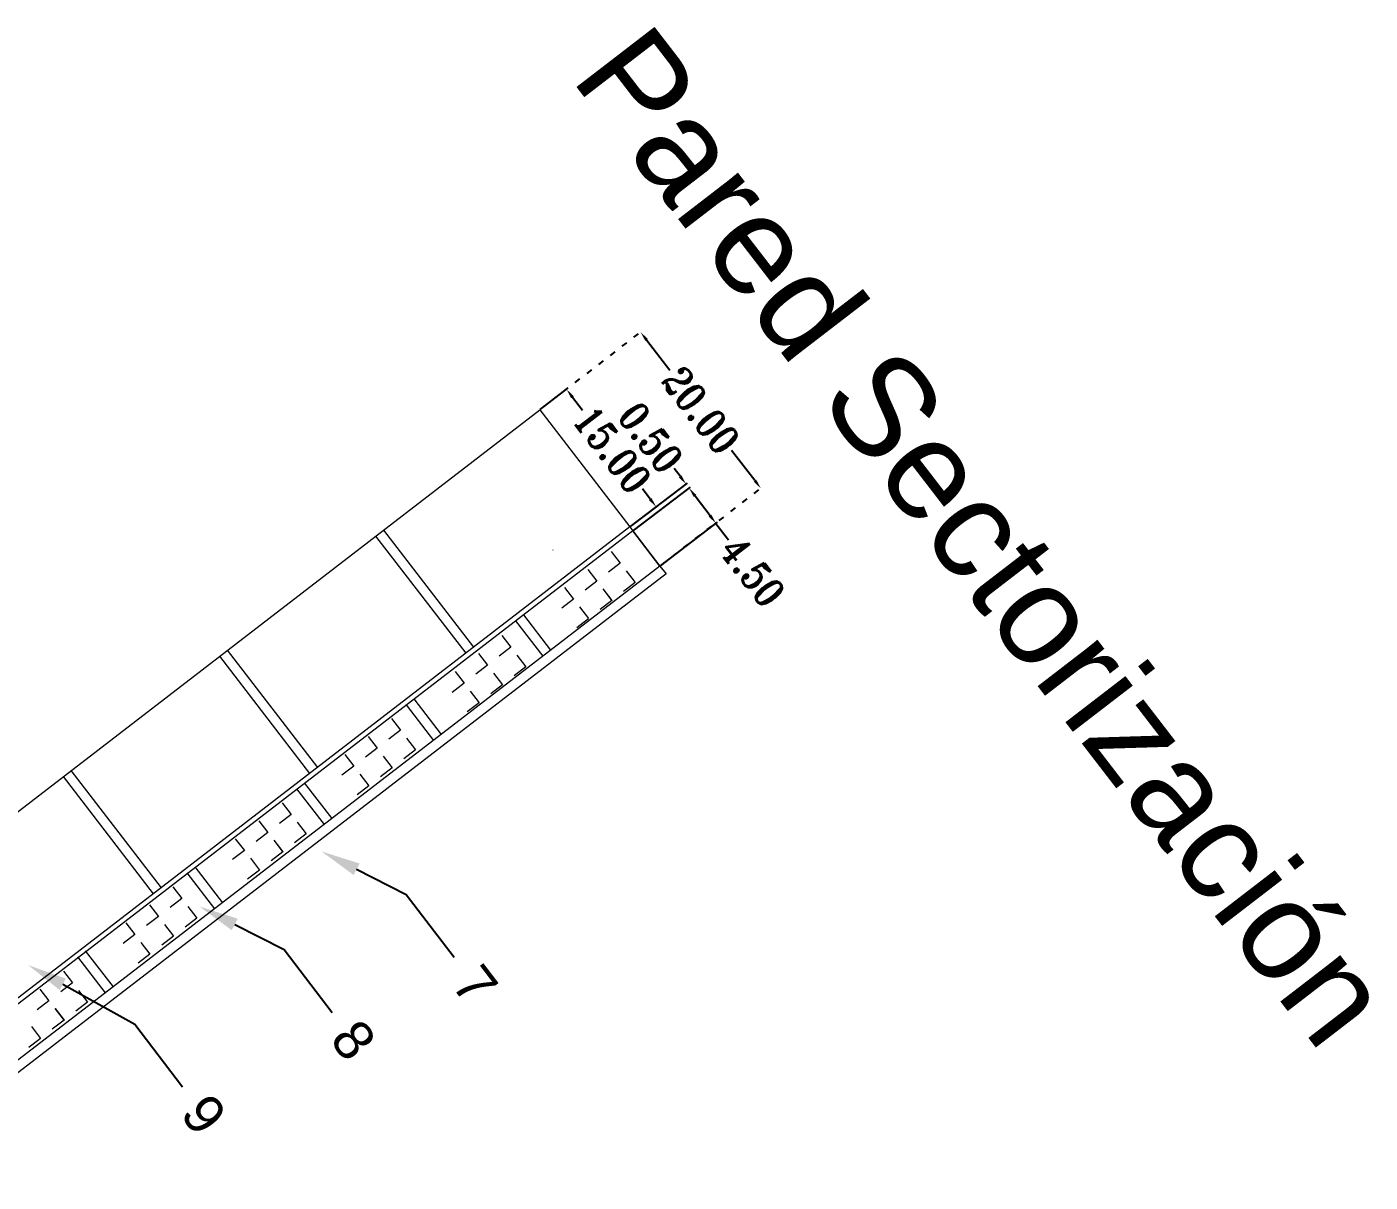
# Model space of a CAD drawing. Header units: metres. Extents: x 1384 to 1901, y 1501 to 2216.
# Drawn here: x 1587.1 to 1723.3, y 1934.6 to 2051.8 of the extents above; entities that cross this region are included whole.
import ezdxf
from ezdxf import colors
from ezdxf.entities.mleader import LeaderData, LeaderLine
from ezdxf.math import Vec2, Vec3

# ---------------------------------------------------------------- set-up
doc = ezdxf.new("R2010")
doc.units = ezdxf.units.M
doc.header["$LTSCALE"] = 0.05
doc.header["$PDMODE"] = 3
doc.linetypes.add('ACAD_ISO03W100', pattern=[30, 12, -18])
doc.linetypes.add('CONTINUA', pattern=[0])
for name, color, linetype, lineweight in [('Bloque hormigon', 252, 'CONTINUA', 15), ('Capa no definida', 250, 'CONTINUA', 15), ('Cotas Escalera SEc', 250, 'CONTINUA', 15), ('Cotas Fachada', 250, 'CONTINUA', 15), ('Cotas Nave', 250, 'CONTINUA', 15), ('enfoscado', 5, 'CONTINUA', 15), ('enfoscado-pulido-pintura', 52, 'CONTINUA', 15), ('tabicón', 30, 'CONTINUA', 15)]:
    doc.layers.add(name, color=color, linetype=linetype, lineweight=lineweight)
doc.styles.add('ROMANT', font='ROMANT', dxfattribs={"width": 0.85})
doc.styles.get("Standard").update_dxf_attribs({"font": 'arial.ttf'})
doc.dimstyles.new('Copia de 1-50-GENERAL', dxfattribs={"dimtxt": 1.5, "dimasz": 1, "dimexe": 0.18, "dimexo": 0.06, "dimgap": 0.09, "dimtad": 0, "dimzin": 0, "dimdsep": 46, "dimtxsty": 'ROMANT', "dimcen": 0.09, "dimadec": 0, "dimazin": 0, "dimtfac": 1, "dimtix": 1, "dimtofl": 0, "dimtmove": 0, "dimatfit": 3, "dimfxl": 0, "dimtolj": 1, "dimtzin": 0, "dimarcsym": 0})

# ---------------------------------------------------------------- blocks, each defined once
blk = doc.blocks.new('*D88')
at = {"layer": 'Cotas Escalera SEc', "color": 0, "lineweight": -2, "transparency": 16777216}
for p, q in [((1639.14, 2013.03), (1641.95, 2015.18)), ((1642.41, 2014.27), (1643.42, 2012.95)), ((1650.3, 2003.94), (1649.5, 2004.98)), ((1648.28, 2001.14), (1651.05, 2003.25))]:
    blk.add_line(p, q, dxfattribs=at)
at = {"layer": 'Cotas Escalera SEc', "color": 0, "transparency": 16777216}
for points in [[(1642.55, 2014.37), (1642.28, 2014.17), (1641.81, 2015.07)], [(1650.43, 2004.04), (1650.16, 2003.84), (1650.9, 2003.14)]]:
    blk.add_solid(points, dxfattribs=at)
at = {"layer": 'Defpoints', "color": 0, "transparency": 16777216}
for p in [(1639.09, 2012.99), (1650.9, 2003.14), (1648.24, 2001.11)]:
    blk.add_point(p, dxfattribs=at)
at = {"layer": 'Cotas Escalera SEc', "color": 0, "transparency": 16777216, "insert": (1646.46, 2008.96), "char_height": 1.5, "attachment_point": 5, "rotation": 307.3275, "style": 'ROMANT'}
blk.add_mtext('\\A1;{\\H1.95333x;15.00}', dxfattribs=at)
blk = doc.blocks.new('*D89')
at = {"layer": 'Cotas Escalera SEc', "color": 0, "lineweight": -2, "transparency": 16777216}
for p, q in [((1653.32, 2006.25), (1652.72, 2007.04)), ((1648.28, 2001.14), (1654.07, 2005.56)), ((1648.59, 2000.75), (1654.38, 2005.16)), ((1654.84, 2004.26), (1655.45, 2003.46))]:
    blk.add_line(p, q, dxfattribs=at)
at = {"layer": 'Cotas Escalera SEc', "color": 0, "transparency": 16777216}
for points in [[(1653.46, 2006.35), (1653.19, 2006.14), (1653.93, 2005.45)], [(1654.97, 2004.36), (1654.71, 2004.16), (1654.23, 2005.05)]]:
    blk.add_solid(points, dxfattribs=at)
at = {"layer": 'Defpoints', "color": 0, "transparency": 16777216}
for p in [(1654.23, 2005.05), (1648.24, 2001.11), (1648.54, 2000.71)]:
    blk.add_point(p, dxfattribs=at)
at = {"layer": 'Cotas Escalera SEc', "color": 0, "transparency": 16777216, "insert": (1650.33, 2010.18), "char_height": 1.5, "attachment_point": 5, "rotation": 307.3275, "style": 'ROMANT'}
blk.add_mtext('\\A1;{\\H1.95333x;0.50}', dxfattribs=at)
blk = doc.blocks.new('*D90')
at = {"layer": 'Cotas Escalera SEc', "color": 0, "lineweight": -2, "transparency": 16777216}
for p, q in [((1648.59, 2000.75), (1654.38, 2005.16)), ((1654.84, 2004.26), (1656.36, 2002.27)), ((1651.33, 1997.18), (1657.11, 2001.58)), ((1656.96, 2001.47), (1658.25, 1999.79))]:
    blk.add_line(p, q, dxfattribs=at)
at = {"layer": 'Cotas Escalera SEc', "color": 0, "transparency": 16777216}
for points in [[(1654.97, 2004.36), (1654.71, 2004.16), (1654.23, 2005.05)], [(1656.49, 2002.37), (1656.22, 2002.17), (1656.96, 2001.47)]]:
    blk.add_solid(points, dxfattribs=at)
at = {"layer": 'Defpoints', "color": 0, "transparency": 16777216}
for p in [(1656.96, 2001.47), (1648.54, 2000.71), (1651.29, 1997.14)]:
    blk.add_point(p, dxfattribs=at)
at = {"layer": 'Cotas Escalera SEc', "color": 0, "transparency": 16777216, "insert": (1660.68, 1996.6), "char_height": 1.5, "attachment_point": 5, "rotation": 307.3275, "style": 'ROMANT'}
blk.add_mtext('\\A1;{\\H1.95333x;4.50}', dxfattribs=at)
blk = doc.blocks.new('*D199')
at = {"layer": 'Cotas Fachada', "color": 0, "linetype": 'ACAD_ISO03W100', "lineweight": -2, "transparency": 16777216}
for p, q in [((1639.13, 2013.03), (1649.46, 2020.98)), ((1651.33, 1997.18), (1661.66, 2005.13))]:
    blk.add_line(p, q, dxfattribs=at)
at = {"layer": 'Cotas Fachada', "color": 0, "lineweight": -2, "transparency": 16777216}
for p, q in [((1649.93, 2020.08), (1652.29, 2017.01)), ((1660.91, 2005.81), (1658.55, 2008.88))]:
    blk.add_line(p, q, dxfattribs=at)
at = {"layer": 'Cotas Fachada', "color": 0, "transparency": 16777216}
for points in [[(1650.06, 2020.18), (1649.8, 2019.97), (1649.32, 2020.87)], [(1661.04, 2005.91), (1660.78, 2005.71), (1661.52, 2005.02)]]:
    blk.add_solid(points, dxfattribs=at)
at = {"layer": 'Defpoints', "color": 0, "transparency": 16777216}
for p in [(1639.09, 2012.99), (1661.52, 2005.02), (1651.29, 1997.14)]:
    blk.add_point(p, dxfattribs=at)
at = {"layer": 'Cotas Fachada', "color": 0, "transparency": 16777216, "insert": (1655.42, 2012.94), "char_height": 1.5, "attachment_point": 5, "rotation": 307.5811, "style": 'ROMANT'}
blk.add_mtext('\\A1;{\\H1.95333x;20.00}', dxfattribs=at)

msp = doc.modelspace()

# ---------------------------------------------------------------- linework, layer by layer
at = {"layer": 'Bloque hormigon'}
for p, q in [((1559.838, 1952.006), (1639.087, 2012.994)), ((1639.087, 2012.994), (1648.236, 2001.107)), ((1648.236, 2001.107), (1568.986, 1940.118)), ((1622.445, 2000.187), (1631.593, 1988.299)), ((1623.237, 2000.796), (1632.386, 1988.909)), ((1640.451, 1998.768), (1640.442, 1998.78)), ((1606.595, 1987.989), (1615.743, 1976.102)), ((1607.388, 1988.599), (1616.536, 1976.711)), ((1590.745, 1975.791), (1599.894, 1963.904)), ((1591.538, 1976.401), (1600.686, 1964.514))]:
    msp.add_line(p, q, dxfattribs=at)
at = {"layer": 'Capa no definida'}
for p, q in [((1640.798, 1996.014), (1640.799, 1996.013)), ((1643.619, 1997.262), (1643.62, 1997.261)), ((1632.526, 1988.722), (1632.526, 1988.721)), ((1630.148, 1986.892), (1630.149, 1986.891)), ((1621.337, 1980.306), (1621.338, 1980.305)), ((1620.651, 1976.284), (1620.652, 1976.283)), ((1610.244, 1971.765), (1610.245, 1971.765)), ((1609.557, 1967.744), (1609.558, 1967.743)), ((1599.148, 1963.229), (1599.148, 1963.228)), ((1596.77, 1961.399), (1596.771, 1961.398)), ((1588.053, 1954.69), (1588.053, 1954.69))]:
    msp.add_line(p, q, dxfattribs=at)
at = {"layer": 'enfoscado'}
for p, q in [((1648.54, 2000.711), (1569.291, 1939.722)), ((1648.236, 2001.107), (1648.54, 2000.711))]:
    msp.add_line(p, q, dxfattribs=at)
at = {"layer": 'enfoscado-pulido-pintura'}
for p, q in [((1651.895, 1996.352), (1571.714, 1934.649)), ((1651.285, 1997.144), (1651.895, 1996.352))]:
    msp.add_line(p, q, dxfattribs=at)
at = {"layer": 'tabicón'}
for p, q in [((1648.541, 2000.711), (1651.285, 1997.144)), ((1651.285, 1997.144), (1648.541, 2000.711)), ((1647.258, 1997.449), (1646.069, 1996.535)), ((1646.343, 1998.637), (1647.258, 1997.449)), ((1651.285, 1997.144), (1571.107, 1935.443)), ((1643.965, 1996.808), (1644.88, 1995.619)), ((1643.966, 1996.807), (1644.881, 1995.619)), ((1647.868, 1996.657), (1648.783, 1995.468)), ((1641.589, 1994.977), (1642.503, 1993.789)), ((1641.589, 1994.977), (1642.504, 1993.789)), ((1644.881, 1995.619), (1643.692, 1994.705)), ((1645.49, 1994.827), (1646.411, 1993.629)), ((1645.491, 1994.827), (1646.406, 1993.638)), ((1648.782, 1995.468), (1647.593, 1994.553)), ((1642.504, 1993.789), (1641.315, 1992.875)), ((1646.405, 1993.638), (1645.216, 1992.723)), ((1637.43, 1992.192), (1640.19, 1988.606)), ((1643.114, 1992.997), (1644.029, 1991.808)), ((1643.681, 1992.261), (1643.682, 1992.26)), ((1636.637, 1991.584), (1639.398, 1987.996)), ((1644.028, 1991.807), (1642.839, 1990.893)), ((1635.25, 1990.097), (1636.164, 1988.909)), ((1632.872, 1988.268), (1633.787, 1987.079)), ((1632.873, 1988.267), (1633.787, 1987.079)), ((1636.164, 1988.909), (1634.975, 1987.994)), ((1636.774, 1988.117), (1637.689, 1986.928)), ((1630.495, 1986.437), (1631.41, 1985.249)), ((1630.495, 1986.437), (1631.41, 1985.249)), ((1633.787, 1987.079), (1632.598, 1986.164)), ((1637.689, 1986.927), (1636.5, 1986.013)), ((1631.41, 1985.249), (1630.221, 1984.334)), ((1635.311, 1985.097), (1634.123, 1984.183)), ((1634.396, 1986.286), (1635.318, 1985.089)), ((1634.397, 1986.287), (1635.312, 1985.098)), ((1626.32, 1983.674), (1629.095, 1980.068)), ((1632.02, 1984.456), (1632.935, 1983.268)), ((1625.526, 1983.066), (1628.303, 1979.458)), ((1632.934, 1983.267), (1631.745, 1982.353)), ((1632.934, 1983.267), (1632.935, 1983.266)), ((1624.062, 1981.681), (1624.976, 1980.492)), ((1621.684, 1979.851), (1622.599, 1978.662)), ((1621.684, 1979.851), (1622.599, 1978.662)), ((1624.976, 1980.492), (1623.787, 1979.578)), ((1625.586, 1979.7), (1626.501, 1978.511)), ((1622.599, 1978.662), (1621.41, 1977.748)), ((1626.501, 1978.511), (1625.312, 1977.596)), ((1619.307, 1978.021), (1620.222, 1976.832)), ((1619.307, 1978.021), (1620.222, 1976.832)), ((1623.208, 1977.87), (1624.13, 1976.672)), ((1623.209, 1977.87), (1624.124, 1976.681)), ((1620.222, 1976.832), (1619.033, 1975.918)), ((1620.832, 1976.04), (1621.747, 1974.851)), ((1624.123, 1976.681), (1622.934, 1975.766)), ((1614.416, 1974.548), (1617.208, 1970.919)), ((1615.209, 1975.156), (1618, 1971.529)), ((1621.746, 1974.851), (1620.557, 1973.936)), ((1621.746, 1974.851), (1621.747, 1974.849)), ((1612.968, 1973.14), (1613.883, 1971.952)), ((1613.883, 1971.952), (1612.694, 1971.038)), ((1611.506, 1970.122), (1610.317, 1969.208)), ((1610.59, 1971.311), (1611.505, 1970.122)), ((1610.591, 1971.31), (1611.506, 1970.122)), ((1614.493, 1971.16), (1615.408, 1969.971)), ((1608.214, 1969.48), (1609.128, 1968.292)), ((1608.214, 1969.48), (1609.128, 1968.292)), ((1612.115, 1969.33), (1613.036, 1968.132)), ((1612.116, 1969.33), (1613.031, 1968.141)), ((1615.407, 1969.971), (1614.218, 1969.056)), ((1609.128, 1968.292), (1607.94, 1967.378)), ((1609.739, 1967.5), (1610.654, 1966.311)), ((1613.03, 1968.141), (1611.841, 1967.226)), ((1603.305, 1966.029), (1606.113, 1962.381)), ((1604.099, 1966.638), (1606.905, 1962.991)), ((1610.653, 1966.311), (1609.464, 1965.396)), ((1610.652, 1966.31), (1610.653, 1966.309)), ((1601.872, 1964.604), (1602.787, 1963.416)), ((1602.787, 1963.416), (1601.598, 1962.501)), ((1599.494, 1962.775), (1600.409, 1961.585)), ((1599.495, 1962.774), (1600.409, 1961.586)), ((1603.397, 1962.623), (1604.312, 1961.435)), ((1597.117, 1960.944), (1598.032, 1959.755)), ((1597.117, 1960.944), (1598.032, 1959.756)), ((1600.409, 1961.586), (1599.22, 1960.671)), ((1601.018, 1960.793), (1601.94, 1959.596)), ((1601.019, 1960.793), (1601.934, 1959.605)), ((1604.311, 1961.434), (1603.122, 1960.52)), ((1598.032, 1959.756), (1596.843, 1958.841)), ((1601.934, 1959.604), (1600.745, 1958.69)), ((1592.988, 1958.12), (1595.811, 1954.452)), ((1599.556, 1957.774), (1598.367, 1956.859)), ((1598.642, 1958.963), (1599.557, 1957.775)), ((1599.556, 1957.774), (1599.557, 1957.773)), ((1592.195, 1957.511), (1595.018, 1953.843)), ((1590.777, 1956.066), (1591.692, 1954.877)), ((1588.399, 1954.236), (1589.314, 1953.047)), ((1588.4, 1954.235), (1589.314, 1953.047)), ((1591.692, 1954.877), (1590.503, 1953.963)), ((1592.302, 1954.085), (1593.217, 1952.896)), ((1589.314, 1953.047), (1588.126, 1952.133)), ((1593.216, 1952.896), (1592.027, 1951.981)), ((1590.839, 1951.066), (1589.65, 1950.151)), ((1589.924, 1952.255), (1590.845, 1951.057)), ((1589.925, 1952.255), (1590.84, 1951.066)), ((1587.547, 1950.425), (1588.462, 1949.236)), ((1588.462, 1949.236), (1587.273, 1948.321)), ((1588.461, 1949.235), (1588.462, 1949.234))]:
    msp.add_line(p, q, dxfattribs=at)

# ---------------------------------------------------------------- texts
at = {"layer": 'Cotas Nave'}
note = msp.add_mtext_dynamic_manual_height_columns('Pared Sectorización\\P', width=148.39344, gutter_width=75, heights=[16.862, 0], dxfattribs=dict(at, insert=(1650.039, 2052.748), char_height=10, attachment_point=1, rotation=307.58107))

# ---------------------------------------------------------------- dimensions: what is measured, and where the dimension line sits
at = {"layer": 'Cotas Escalera SEc'}
for base, p1, p2, picture, middle in [((1650.904, 2003.141), (1639.087, 2012.994), (1648.236, 2001.107), '*D88', (1646.463, 2008.965)), ((1654.234, 2005.053), (1648.236, 2001.107), (1648.54, 2000.711), '*D89', (1650.327, 2010.177)), ((1656.963, 2001.474), (1648.541, 2000.711), (1651.285, 1997.144), '*D90', (1660.678, 1996.602))]:
    dim = msp.add_linear_dim(base=base, p1=p1, p2=p2, angle=307.32752, text='{\\H1.95333x;<>}', dimstyle='Copia de 1-50-GENERAL', dxfattribs=at)
    dim.commit()
    dim.dimension.update_dxf_attribs({"geometry": picture, "text_midpoint": middle, "dimtype": 160})
at = {"layer": 'Cotas Fachada'}
dim = msp.add_aligned_dim(p1=(1639.087, 2012.994), p2=(1651.285, 1997.144), distance=12.912, text='{\\H1.95333x;<>}', dimstyle='Copia de 1-50-GENERAL', dxfattribs=at)
dim.commit()
dim.dimension.update_dxf_attribs({"geometry": '*D199', "text_midpoint": (1655.419, 2012.944)})

# ---------------------------------------------------------------- leaders
at = {"layer": 'Cotas Escalera SEc'}
ml = msp.add_multileader_mtext('Standard', dxfattribs=at)
ml.set_content('7', color=256)
ml.set_leader_properties()
ml.build(insert=Vec2(0, 0))
ctx = ml.context
ctx.base_point, ctx.plane_origin, ctx.plane_x_axis, ctx.plane_y_axis = Vec3(1630.393, 1957.469), Vec3(1616.951, 1968.199), Vec3(0.6063703, -0.7951824), Vec3(0.7951824, 0.6063703)
notes = []
notes.append((ctx, [(0, (1, 1, 0), (1625.542, 1963.83), (0.6063703, -0.7951824), 8, [(0, [(1616.951, 1968.199)], 0, [])])]))
ctx.mtext.insert, ctx.mtext.text_direction, ctx.mtext.rotation, ctx.mtext.flow_direction = Vec3(1633.196, 1957.091), Vec3(0.6063703, -0.7951824), 5.363877, 5
ml = msp.add_multileader_mtext('Standard', dxfattribs=at)
ml.set_content('8', color=256)
ml.set_leader_properties()
ml.build(insert=Vec2(0, 0))
ctx = ml.context
ctx.base_point, ctx.plane_origin, ctx.plane_x_axis, ctx.plane_y_axis = Vec3(1618.03, 1951.872), Vec3(1604.588, 1962.603), Vec3(0.6063703, -0.7951824), Vec3(0.7951824, 0.6063703)
notes.append((ctx, [(0, (1, 1, 0), (1613.179, 1958.234), (0.6063703, -0.7951824), 8, [(0, [(1604.588, 1962.603)], 0, [])])]))
ctx.mtext.insert, ctx.mtext.text_direction, ctx.mtext.rotation, ctx.mtext.flow_direction = Vec3(1620.86, 1951.515), Vec3(0.6063703, -0.7951824), 5.363877, 5
ml = msp.add_multileader_mtext('Standard', dxfattribs=at)
ml.set_content('9', color=256)
ml.set_leader_properties()
ml.build(insert=Vec2(0, 0))
ctx = ml.context
ctx.base_point, ctx.plane_origin, ctx.plane_x_axis, ctx.plane_y_axis = Vec3(1602.862, 1944.318), Vec3(1587.205, 1956.663), Vec3(0.6063703, -0.7951824), Vec3(0.7951824, 0.6063703)
notes.append((ctx, [(0, (1, 1, 0), (1598.011, 1950.679), (0.6063703, -0.7951824), 8, [(0, [(1587.205, 1956.663)], 0, [])])]))
ctx.mtext.insert, ctx.mtext.text_direction, ctx.mtext.rotation, ctx.mtext.flow_direction = Vec3(1605.692, 1943.961), Vec3(0.6063703, -0.7951824), 5.363877, 5
for ctx, leaders in notes:
    for number, flags, end, landing, length, lines in leaders:
        leader = LeaderData()
        leader.index, (leader.has_last_leader_line, leader.has_dogleg_vector, leader.attachment_direction) = number, flags
        leader.last_leader_point, leader.dogleg_vector, leader.dogleg_length = Vec3(end), Vec3(landing), length
        for number, points, colour, breaks in lines:
            line = LeaderLine()
            line.index, line.vertices, line.color, line.breaks = number, Vec3.list(points), colors.encode_raw_color(colour), breaks
            leader.lines.append(line)
        ctx.leaders.append(leader)

doc.saveas('drawing.dxf')
